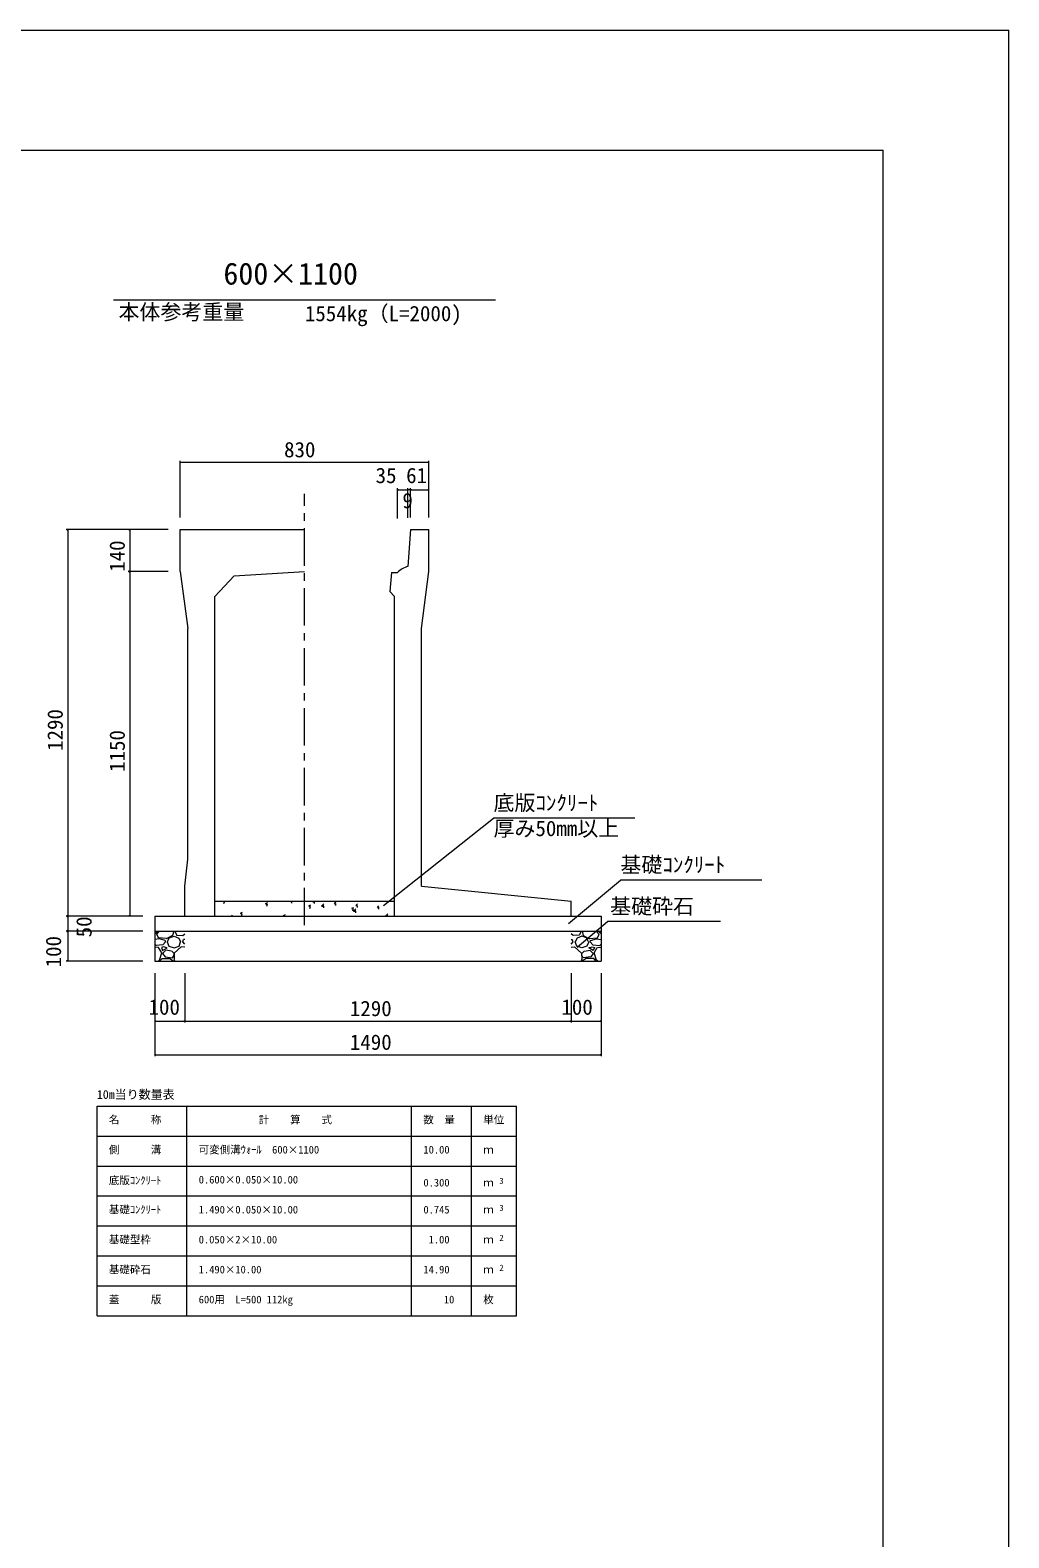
# Model space of a CAD drawing. Units: millimetres on the paper, scale 1:20. Extents: x 0 to 841, y 0 to 594.
# Drawn here: x 677.6 to 841, y 342.5 to 594 of the extents above; entities that cross this region are included whole.
import ezdxf
from ezdxf.enums import TextEntityAlignment as Align

# ---------------------------------------------------------------- set-up
doc = ezdxf.new("R2010")
doc.units = ezdxf.units.MM
doc.linetypes.add('USER2', pattern=[10, 6.25, -1.25, 1.25, -1.25])
for name, color, linetype, lineweight in [('D-STR-DIM（寸法）', 7, 'Continuous', 18), ('D-STR-HTXT（旗揚げ）', 4, 'Continuous', 18), ('D-STR-STRn（構造物）', 5, 'Continuous', 18), ('D-STR（構造物外形線）', 1, 'Continuous', 18), ('D-TTL(外枠）', 2, 'Continuous', 18), ('DEFPOINTS_2', 8, 'Continuous', 18)]:
    doc.layers.add(name, color=color, linetype=linetype, lineweight=lineweight)
doc.layers.add('D-STR-TXT（文字）', color=7, linetype='Continuous')
doc.styles.add('ＭＳ ゴシック', font='')
doc.styles.get('ＭＳ ゴシック').set_extended_font_data('MS Gothic')

msp = doc.modelspace()

# ---------------------------------------------------------------- linework, layer by layer
at = {"layer": 'D-STR-DIM（寸法）'}
for p, q in [((702.663, 512.674), (702.663, 522.162)), ((702.663, 521.912), (702.813, 521.937)), ((702.663, 521.912), (702.683, 521.912)), ((702.813, 521.887), (702.663, 521.912)), ((702.683, 521.912), (744.143, 521.912)), ((744.013, 521.937), (744.163, 521.912)), ((744.163, 521.912), (744.013, 521.887)), ((744.163, 521.912), (744.143, 521.912)), ((744.163, 512.674), (744.163, 522.162)), ((738.923, 512.509), (738.923, 517.58)), ((738.923, 517.33), (739.073, 517.355)), ((738.923, 517.33), (738.943, 517.33)), ((739.073, 517.305), (738.923, 517.33)), ((738.943, 517.33), (740.652, 517.33)), ((740.522, 517.355), (740.672, 517.33)), ((740.672, 517.33), (740.522, 517.305)), ((740.672, 517.33), (740.652, 517.33)), ((740.672, 512.642), (740.672, 517.58)), ((740.672, 512.642), (740.672, 517.58)), ((740.672, 517.33), (740.822, 517.355)), ((740.672, 517.33), (740.692, 517.33)), ((740.822, 517.305), (740.672, 517.33)), ((741.093, 517.33), (740.692, 517.33)), ((740.963, 517.355), (741.113, 517.33)), ((741.113, 517.33), (740.963, 517.305)), ((741.113, 517.33), (741.093, 517.33)), ((741.113, 512.674), (741.113, 517.58)), ((741.113, 512.674), (741.113, 517.58)), ((741.113, 517.33), (741.263, 517.355)), ((741.113, 517.33), (741.133, 517.33)), ((741.263, 517.305), (741.113, 517.33)), ((741.133, 517.33), (744.143, 517.33)), ((744.013, 517.355), (744.163, 517.33)), ((744.163, 517.33), (744.013, 517.305)), ((744.163, 517.33), (744.143, 517.33)), ((744.163, 512.674), (744.163, 517.58)), ((700.663, 510.674), (683.617, 510.674)), ((683.842, 510.524), (683.867, 510.674)), ((683.867, 510.674), (683.867, 510.654)), ((683.867, 510.674), (683.892, 510.524)), ((683.867, 510.654), (683.867, 446.194)), ((700.663, 510.674), (693.977, 510.674)), ((694.202, 510.524), (694.227, 510.674)), ((694.227, 510.674), (694.227, 510.654)), ((694.227, 510.674), (694.252, 510.524)), ((694.227, 510.654), (694.227, 503.694)), ((700.663, 503.674), (693.977, 503.674)), ((700.663, 503.674), (693.977, 503.674)), ((694.227, 503.674), (694.202, 503.824)), ((694.202, 503.524), (694.227, 503.674)), ((694.252, 503.824), (694.227, 503.674)), ((694.227, 503.674), (694.227, 503.694)), ((694.227, 503.674), (694.227, 503.654)), ((694.227, 503.674), (694.252, 503.524)), ((694.227, 503.654), (694.227, 446.194)), ((696.413, 446.174), (683.617, 446.174)), ((696.413, 446.174), (683.617, 446.174)), ((683.867, 446.174), (683.842, 446.324)), ((683.842, 446.024), (683.867, 446.174)), ((683.892, 446.324), (683.867, 446.174)), ((683.867, 446.174), (683.867, 446.194)), ((683.867, 446.174), (683.867, 446.154)), ((683.867, 446.174), (683.892, 446.024)), ((683.867, 446.154), (683.867, 443.694)), ((696.413, 446.174), (693.977, 446.174)), ((694.227, 446.174), (694.202, 446.324)), ((694.252, 446.324), (694.227, 446.174)), ((694.227, 446.174), (694.227, 446.194)), ((696.413, 443.674), (683.617, 443.674)), ((696.413, 443.674), (683.617, 443.674)), ((683.867, 443.674), (683.842, 443.824)), ((683.842, 443.524), (683.867, 443.674)), ((683.892, 443.824), (683.867, 443.674)), ((683.867, 443.674), (683.867, 443.694)), ((683.867, 443.674), (683.867, 443.654)), ((683.867, 443.674), (683.892, 443.524)), ((683.867, 443.654), (683.867, 438.694)), ((696.413, 438.674), (683.617, 438.674)), ((683.867, 438.674), (683.842, 438.824)), ((683.892, 438.824), (683.867, 438.674)), ((683.867, 438.674), (683.867, 438.694)), ((698.413, 436.674), (698.413, 422.801)), ((698.413, 436.674), (698.413, 428.424)), ((703.413, 436.674), (703.413, 428.424)), ((703.413, 436.674), (703.413, 428.424)), ((767.913, 436.674), (767.913, 428.424)), ((767.913, 436.674), (767.913, 428.424)), ((772.913, 436.674), (772.913, 428.424)), ((772.913, 436.674), (772.913, 422.801)), ((698.413, 428.674), (698.563, 428.699)), ((698.413, 428.674), (698.433, 428.674)), ((698.563, 428.649), (698.413, 428.674)), ((698.433, 428.674), (703.393, 428.674)), ((703.263, 428.699), (703.413, 428.674)), ((703.413, 428.674), (703.263, 428.649)), ((703.413, 428.674), (703.393, 428.674)), ((703.413, 428.674), (703.563, 428.699)), ((703.413, 428.674), (703.433, 428.674)), ((703.563, 428.649), (703.413, 428.674)), ((703.433, 428.674), (767.893, 428.674)), ((767.763, 428.699), (767.913, 428.674)), ((767.913, 428.674), (767.763, 428.649)), ((767.913, 428.674), (767.893, 428.674)), ((767.913, 428.674), (768.063, 428.699)), ((767.913, 428.674), (767.933, 428.674)), ((768.063, 428.649), (767.913, 428.674)), ((767.933, 428.674), (772.893, 428.674)), ((772.763, 428.699), (772.913, 428.674)), ((772.913, 428.674), (772.763, 428.649)), ((772.913, 428.674), (772.893, 428.674)), ((698.413, 423.051), (698.563, 423.076)), ((698.413, 423.051), (698.433, 423.051)), ((698.563, 423.026), (698.413, 423.051)), ((698.433, 423.051), (772.893, 423.051)), ((772.763, 423.076), (772.913, 423.051)), ((772.913, 423.051), (772.763, 423.026)), ((772.913, 423.051), (772.893, 423.051))]:
    msp.add_line(p, q, dxfattribs=at)
at = {"layer": 'D-STR-DIM（寸法）', "linetype": 'USER2'}
msp.add_line((723.413, 444.646), (723.413, 516.621), dxfattribs=at)
at = {"layer": 'D-STR-HTXT（旗揚げ）'}
for p, q in [((691.521, 549), (755.305, 549)), ((736.607, 447.939), (754.957, 462.534)), ((778.555, 462.534), (754.957, 462.534)), ((767.502, 444.943), (776.147, 452.207)), ((799.745, 452.207), (776.147, 452.207)), ((768.913, 441.014), (773.997, 445.276)), ((792.86, 445.276), (773.997, 445.276)), ((688.786, 414.486), (758.786, 414.486)), ((688.786, 379.486), (688.786, 414.486)), ((703.786, 379.486), (703.786, 414.486)), ((741.286, 379.486), (741.286, 414.486)), ((751.286, 398.486), (751.286, 414.486)), ((751.286, 379.486), (751.286, 414.486)), ((758.786, 379.486), (758.786, 414.486)), ((688.786, 409.486), (758.786, 409.486)), ((688.786, 404.486), (758.786, 404.486)), ((688.786, 399.486), (758.786, 399.486)), ((688.786, 394.486), (758.786, 394.486)), ((688.786, 389.486), (758.786, 389.486)), ((688.786, 384.486), (758.786, 384.486)), ((688.786, 379.486), (758.786, 379.486))]:
    msp.add_line(p, q, dxfattribs=at)
at = {"layer": 'D-STR-STRn（構造物）', "color": 7}
for p, q in [((708.413, 448.674), (738.413, 448.674)), ((709.785, 448.674), (709.98, 448.542)), ((709.939, 448.265), (710.04, 448.568)), ((716.916, 448.31), (717.266, 448.444)), ((716.916, 448.31), (717.165, 448.142)), ((717.125, 447.865), (717.226, 448.167)), ((720.908, 448.659), (720.922, 448.674)), ((720.908, 448.659), (721.353, 448.59)), ((721.309, 448.368), (721.274, 448.674)), ((721.486, 448.582), (721.469, 448.674)), ((724.102, 447.909), (724.452, 448.043)), ((724.102, 447.909), (724.351, 447.741)), ((724.31, 447.464), (724.412, 447.767)), ((724.813, 448.573), (724.898, 448.674)), ((724.813, 448.573), (725.112, 448.547)), ((725.072, 448.269), (725.014, 448.582)), ((726.244, 447.831), (726.634, 448.237)), ((726.244, 447.831), (726.689, 447.762)), ((726.646, 447.54), (726.59, 448.015)), ((728.399, 448.259), (728.64, 448.546)), ((728.399, 448.259), (728.698, 448.233)), ((728.658, 447.955), (728.601, 448.268)), ((731.986, 447.945), (732.227, 448.232)), ((731.986, 447.945), (732.284, 447.919)), ((732.245, 447.641), (732.187, 447.955)), ((735.572, 447.631), (735.813, 447.919)), ((711.251, 446.174), (711.403, 446.354)), ((712.715, 446.697), (713.065, 446.831)), ((712.715, 446.697), (712.964, 446.529)), ((712.924, 446.252), (713.025, 446.554)), ((719.901, 446.296), (720.251, 446.431)), ((719.901, 446.296), (720.083, 446.174)), ((731.288, 447.509), (731.638, 447.643)), ((731.288, 447.509), (731.536, 447.341)), ((731.496, 447.064), (731.597, 447.366)), ((731.58, 447.004), (731.97, 447.409)), ((731.58, 447.004), (732.025, 446.935)), ((731.982, 446.712), (731.927, 447.187)), ((735.572, 447.632), (735.871, 447.605)), ((735.831, 447.327), (735.773, 447.641)), ((736.917, 446.176), (737.306, 446.582)), ((736.917, 446.176), (736.932, 446.174)), ((737.284, 446.174), (737.263, 446.36))]:
    msp.add_line(p, q, dxfattribs=at)
at = {"layer": 'D-STR-STRn（構造物）'}
for p, q in [((698.413, 446.174), (698.413, 438.674)), ((698.413, 446.174), (772.913, 446.174)), ((772.913, 446.174), (772.913, 438.674)), ((698.413, 443.674), (772.913, 443.674)), ((698.413, 443.239), (698.976, 443.674)), ((698.722, 443.122), (699.219, 443.674)), ((699.082, 442.519), (698.732, 443.119)), ((701.374, 442.968), (700.324, 442.418)), ((700.822, 442.571), (701.622, 442.821)), ((701.574, 443.671), (701.374, 442.971)), ((701.62, 442.821), (702.42, 442.521)), ((701.744, 443.674), (702.014, 443.033)), ((702.019, 443.019), (703.069, 442.969)), ((703.072, 442.975), (703.413, 443.239)), ((768.254, 442.975), (767.913, 443.239)), ((769.307, 443.019), (768.257, 442.969)), ((769.706, 442.821), (768.906, 442.521)), ((769.582, 443.674), (769.313, 443.033)), ((770.504, 442.571), (769.704, 442.821)), ((769.753, 443.671), (769.953, 442.971)), ((769.952, 442.968), (771.002, 442.418)), ((772.605, 443.122), (772.108, 443.674)), ((772.245, 442.519), (772.595, 443.119)), ((772.913, 443.239), (772.35, 443.674)), ((699.176, 442.366), (698.413, 442.285)), ((698.62, 441.288), (698.413, 441.514)), ((699.023, 440.966), (698.413, 441.017)), ((699.768, 441.374), (698.618, 441.274)), ((699.583, 440.074), (699.033, 440.974)), ((700.319, 442.432), (699.069, 442.532)), ((700.17, 442.124), (699.17, 442.374)), ((699.52, 440.922), (699.72, 440.422)), ((699.871, 441.07), (699.521, 440.92)), ((699.72, 440.423), (700.47, 440.873)), ((700.222, 440.471), (699.722, 439.971)), ((700.222, 441.872), (699.772, 441.372)), ((700.474, 440.872), (699.874, 441.072)), ((700.222, 441.868), (700.172, 442.118)), ((701.228, 440.324), (700.228, 440.474)), ((700.468, 441.873), (700.768, 441.173)), ((700.521, 441.871), (700.821, 442.571)), ((700.768, 441.168), (701.618, 440.918)), ((701.632, 439.961), (701.232, 440.311)), ((701.625, 440.918), (702.475, 441.168)), ((702.823, 441.071), (701.673, 440.021)), ((702.423, 442.52), (702.723, 441.87)), ((702.47, 441.174), (702.72, 441.874)), ((703.413, 441.017), (702.823, 441.066)), ((703.413, 441.514), (703.07, 441.888)), ((703.071, 441.873), (703.221, 442.273)), ((703.413, 442.285), (703.226, 442.266)), ((767.913, 442.285), (768.1, 442.266)), ((767.913, 441.514), (768.256, 441.888)), ((767.913, 441.017), (768.503, 441.066)), ((768.256, 441.873), (768.106, 442.273)), ((768.503, 441.071), (769.653, 440.021)), ((768.904, 442.52), (768.604, 441.87)), ((768.856, 441.174), (768.606, 441.874)), ((769.702, 440.918), (768.852, 441.168)), ((769.694, 439.961), (770.094, 440.311)), ((770.558, 441.168), (769.708, 440.918)), ((770.099, 440.324), (771.099, 440.474)), ((770.806, 441.871), (770.506, 442.571)), ((770.859, 441.873), (770.559, 441.173)), ((770.853, 440.872), (771.453, 441.072)), ((771.606, 440.423), (770.856, 440.873)), ((771.008, 442.432), (772.258, 442.532)), ((771.104, 441.868), (771.154, 442.118)), ((771.105, 441.872), (771.555, 441.372)), ((771.105, 440.471), (771.605, 439.971)), ((771.156, 442.124), (772.156, 442.374)), ((771.455, 441.07), (771.805, 440.92)), ((771.558, 441.374), (772.708, 441.274)), ((771.806, 440.922), (771.606, 440.422)), ((771.744, 440.074), (772.294, 440.974)), ((772.15, 442.366), (772.913, 442.285)), ((772.303, 440.966), (772.913, 441.017)), ((772.706, 441.288), (772.913, 441.514)), ((698.413, 438.674), (731.913, 438.674)), ((698.413, 438.674), (772.913, 438.674)), ((698.976, 438.674), (699.172, 438.825)), ((699.172, 438.82), (699.572, 440.07)), ((699.219, 438.674), (699.622, 439.122)), ((699.622, 439.122), (700.922, 439.122)), ((699.72, 439.973), (700.12, 439.373)), ((700.123, 439.369), (701.373, 439.219)), ((700.92, 439.133), (701.57, 438.683)), ((701.373, 439.222), (701.623, 439.672)), ((701.614, 438.983), (701.744, 438.674)), ((701.67, 440.024), (701.62, 438.974)), ((701.622, 439.672), (701.622, 439.972)), ((769.713, 438.983), (769.582, 438.674)), ((769.657, 440.024), (769.707, 438.974)), ((769.953, 439.222), (769.703, 439.672)), ((769.704, 439.672), (769.704, 439.972)), ((770.406, 439.133), (769.756, 438.683)), ((771.203, 439.369), (769.953, 439.219)), ((771.704, 439.122), (770.404, 439.122)), ((771.606, 439.973), (771.206, 439.373)), ((772.108, 438.674), (771.705, 439.122)), ((772.154, 438.82), (771.754, 440.07)), ((772.35, 438.674), (772.154, 438.825))]:
    msp.add_line(p, q, dxfattribs=at)
at = {"layer": 'D-STR（構造物外形線）'}
for p, q in [((702.663, 503.674), (702.663, 510.674)), ((702.663, 510.674), (723.413, 510.674)), ((741.113, 510.674), (740.672, 504.511)), ((741.113, 510.674), (744.163, 510.674)), ((744.163, 503.674), (744.163, 510.674)), ((702.663, 503.674), (703.913, 494.174)), ((711.657, 502.968), (723.413, 503.674)), ((737.923, 503.524), (737.655, 500.329)), ((737.923, 503.524), (738.923, 503.524)), ((742.913, 494.174), (744.163, 503.674)), ((708.413, 499.524), (711.657, 502.968)), ((708.413, 446.174), (708.413, 499.524)), ((737.655, 500.329), (738.413, 499.524)), ((738.413, 446.174), (738.413, 499.524)), ((703.913, 455.674), (703.913, 494.174)), ((742.913, 451.174), (742.913, 494.174)), ((703.413, 451.174), (703.913, 455.674)), ((703.413, 446.174), (703.413, 451.174)), ((742.913, 451.174), (767.913, 448.674)), ((767.913, 446.174), (767.913, 448.674)), ((703.413, 446.174), (708.413, 446.174)), ((738.413, 446.174), (743.413, 446.174)), ((738.413, 446.174), (767.913, 446.174))]:
    msp.add_line(p, q, dxfattribs=at)
msp.add_arc((741.7, 500.645), 4, 104.89309, 133.9699, dxfattribs=at)
at = {"layer": 'D-TTL(外枠）'}
for p in [(25, 574), (820, 20)]:
    msp.add_line(p, (820, 574), dxfattribs=at)
at = {"layer": 'DEFPOINTS_2'}
for p in [(0, 594), (841, 0)]:
    msp.add_line(p, (841, 594), dxfattribs=at)

# ---------------------------------------------------------------- texts
at = {"layer": 'D-STR-DIM（寸法）', "style": 'ＭＳ ゴシック'}
for s, p in [('830', (719.993, 521.962)), ('35', (735.276, 517.655)), ('61', (740.374, 517.655)), ('9', (739.753, 513.459)), ('100', (697.369, 428.953)), ('1290', (730.982, 428.724)), ('100', (766.296, 428.953)), ('1490', (730.982, 423.101))]:
    msp.add_text(s, height=2.566, dxfattribs=at).set_placement(p, align=Align.BOTTOM_LEFT)
for s, p in [('140', (694.177, 503.629)), ('1290', (683.817, 473.742)), ('1150', (694.177, 470.242)), ('50', (688.635, 442.641)), ('100', (683.542, 437.629))]:
    msp.add_text(s, height=2.566, rotation=90, dxfattribs=at).set_placement(p, align=Align.BOTTOM_LEFT)
at = {"layer": 'D-STR-TXT（文字）', "style": 'ＭＳ ゴシック'}
for s, height, p in [('600×1100', 3.666, (709.874, 550.449)), ('本体参考重量', 2.566, (692.352, 544.933)), ('1554kg（L=2000)', 2.566, (723.472, 544.67)), ('底版ｺﾝｸﾘｰﾄ', 2.566, (754.957, 463.034)), ('厚み50mm以上', 2.566, (754.957, 458.762)), ('基礎ｺﾝｸﾘｰﾄ', 2.566, (776.147, 452.707)), ('基礎砕石', 2.566, (774.436, 445.776)), ('10m当り数量表', 1.466, (688.731, 415.249)), ('名\u3000\u3000\u3000称', 1.283, (690.747, 411.187)), ('計\u3000\u3000算\u3000\u3000式', 1.283, (715.751, 411.187)), ('数\u3000量', 1.283, (743.247, 411.187)), ('単位', 1.283, (753.247, 411.187)), ('側\u3000\u3000\u3000溝', 1.283, (690.747, 406.187)), ('可変側溝ｳｫｰﾙ\u3000600×1100', 1.283, (705.747, 406.187)), ('10.00', 1.283, (743.261, 406.187)), ('ｍ', 1.283, (753.247, 406.187)), ('底版ｺﾝｸﾘｰﾄ', 1.283, (690.747, 401.055)), ('0.600×0.050×10.00', 1.283, (705.747, 401.187)), ('3', 1.026, (755.948, 401.19)), ('0.300', 1.283, (743.261, 400.687)), ('ｍ', 1.283, (753.247, 400.687)), ('基礎ｺﾝｸﾘｰﾄ', 1.283, (690.747, 396.187)), ('1.490×0.050×10.00', 1.283, (705.747, 396.187)), ('0.745', 1.283, (743.261, 396.187)), ('ｍ', 1.283, (753.247, 396.187)), ('3', 1.026, (755.948, 396.69)), ('基礎型枠', 1.283, (690.747, 391.187)), ('0.050×2×10.00', 1.283, (705.747, 391.187)), (' 1.00', 1.283, (743.261, 391.187)), ('ｍ', 1.283, (753.247, 391.187)), ('2', 1.026, (755.948, 391.69)), ('基礎砕石', 1.283, (690.747, 386.187)), ('1.490×10.00', 1.283, (705.747, 386.187)), ('14.90', 1.283, (743.261, 386.187)), ('ｍ', 1.283, (753.247, 386.187)), ('2', 1.026, (755.948, 386.69)), ('蓋\u3000\u3000\u3000版', 1.283, (690.747, 381.187)), ('600用\u3000L=500 112kg', 1.283, (705.747, 381.187)), ('10', 1.283, (746.672, 381.187)), ('枚', 1.283, (753.247, 381.187))]:
    msp.add_text(s, height=height, dxfattribs=at).set_placement(p, align=Align.BOTTOM_LEFT)

doc.saveas('drawing.dxf')
